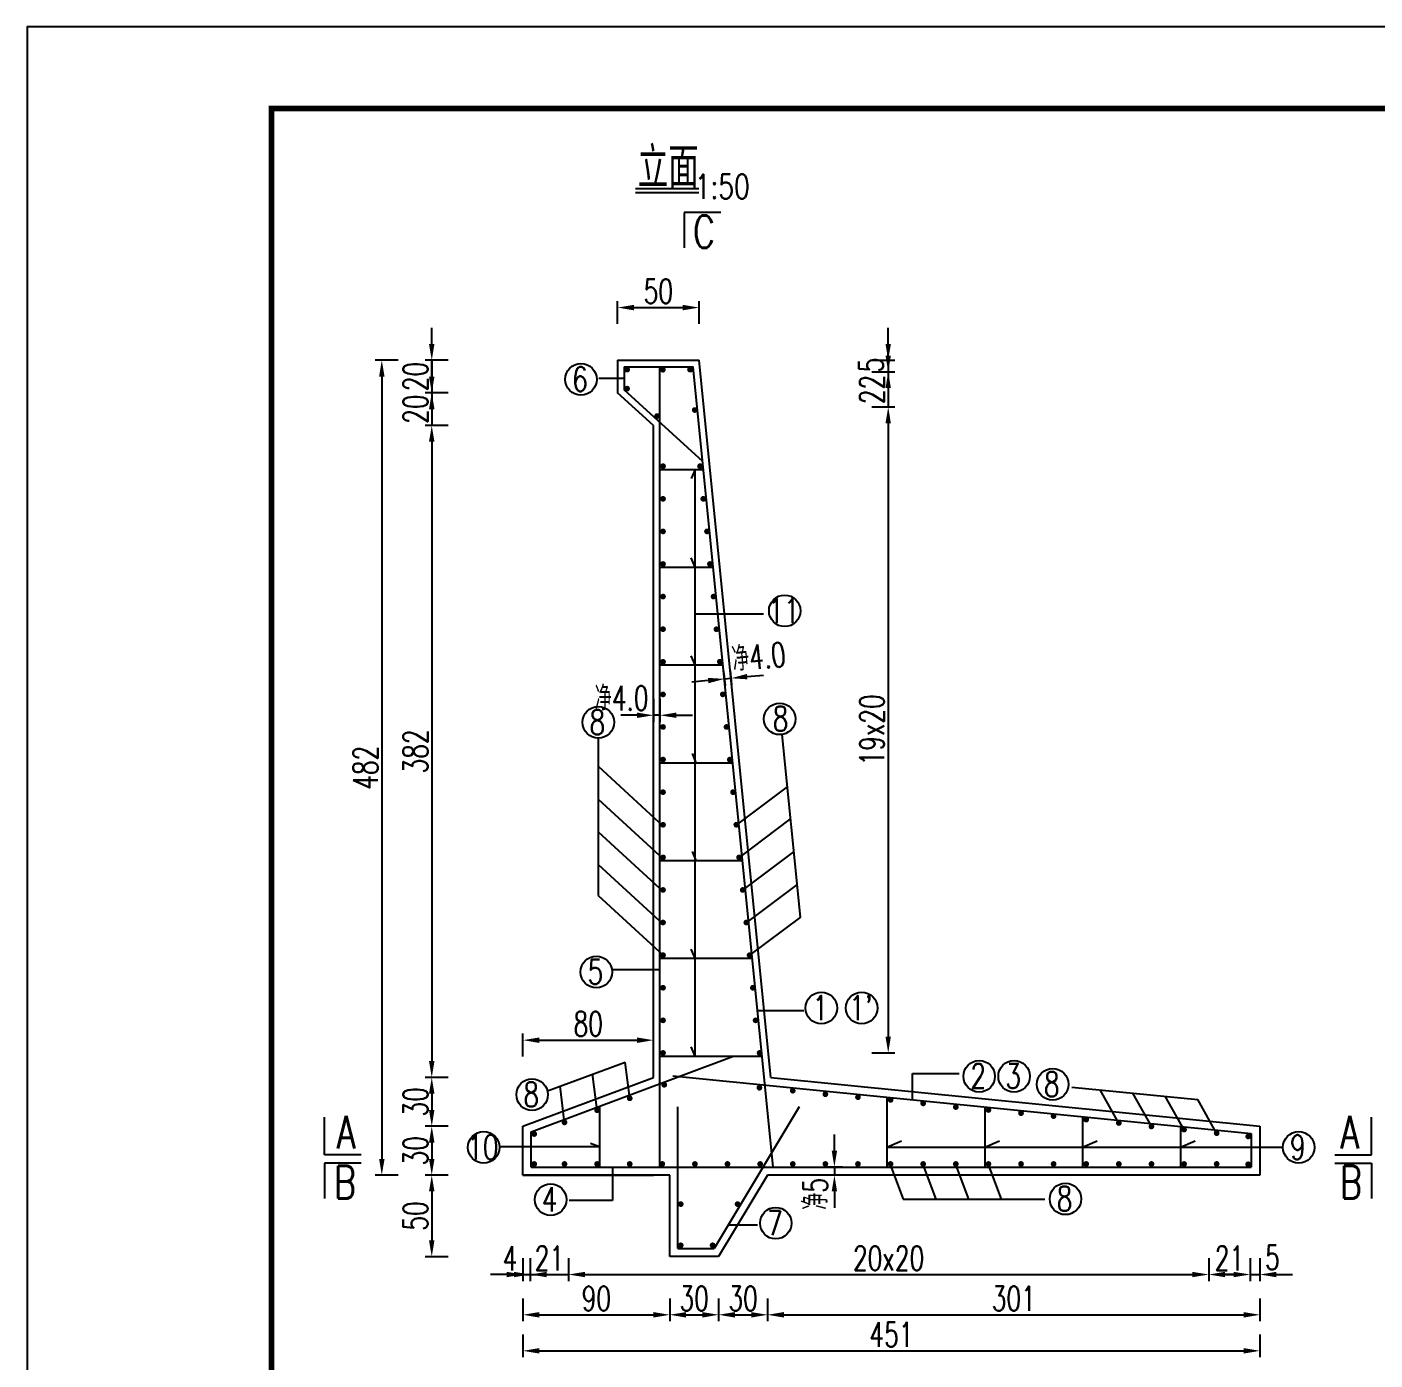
# Model space of a CAD drawing. Header units: millimetres. Extents: x -475 to 1205, y -1212 to 867.
# Drawn here: x 364.8 to 530.2, y -484.7 to -321.1 of the extents above; entities that cross this region are included whole.
import ezdxf
from ezdxf.enums import TextEntityAlignment as Align

# ---------------------------------------------------------------- set-up
doc = ezdxf.new("R2010")
doc.units = ezdxf.units.MM
doc.header["$LTSCALE"] = 0.25
doc.header["$PDMODE"] = 32
doc.header["$PDSIZE"] = 0.5
for name, color, linetype in [('lk', 7, 'Continuous'), ('图框', 7, 'Continuous'), ('文字', 7, 'Continuous'), ('标注', 4, 'Continuous'), ('钢筋', 6, 'Continuous')]:
    doc.layers.add(name, color=color, linetype=linetype)
doc.styles.get("Standard").update_dxf_attribs({"font": 'simplex1.shx', "width": 0.7, "bigfont": 'hztxt.shx'})
doc.styles.add('XGhz', font='simplex1.shx', dxfattribs={"width": 0.8, "bigfont": 'hztxt.shx'})
doc.styles.add('数字', font='simplex1.shx', dxfattribs={"width": 0.8, "bigfont": 'hztxt.shx'})
doc.dimstyles.new('STANDARD-50', dxfattribs={"dimscale": 0, "dimtxt": 3, "dimasz": 2, "dimexe": 0.8, "dimexo": 1, "dimgap": 0.5, "dimtad": 1, "dimdec": 0, "dimlfac": 5, "dimzin": 9, "dimdsep": 46, "dimtxsty": 'Standard', "dimcen": 0.5, "dimclrd": 256, "dimclre": 256, "dimclrt": 7, "dimadec": 0, "dimazin": 2, "dimtfac": 1, "dimtdec": 0, "dimtix": 1, "dimtmove": 2, "dimatfit": 3, "dimfxl": 0, "dimtolj": 1, "dimtzin": 0, "dimlwd": -1, "dimlwe": -1, "dimarcsym": 0})

# ---------------------------------------------------------------- blocks, each defined once
blk = doc.blocks.new('*D531')
at = {"layer": 'Defpoints', "color": 0}
for p in [(441.68, -445.42), (441.68, -449.99), (425.68, -452.1)]:
    blk.add_point(p, dxfattribs=at)
at = {"layer": '标注'}
for p, q in [((425.68, -447.42), (425.68, -444.62)), ((441.68, -447.42), (441.68, -444.62)), ((427.68, -445.42), (439.68, -445.42))]:
    blk.add_line(p, q, dxfattribs=at)
for points in [[(427.68, -445.09), (427.68, -445.76), (425.68, -445.42)], [(439.68, -445.09), (439.68, -445.76), (441.68, -445.42)]]:
    blk.add_solid(points, dxfattribs=at)
at = {"layer": '标注', "color": 7, "insert": (433.68, -443.42), "char_height": 3, "attachment_point": 5}
blk.add_mtext('\\A1;80', dxfattribs=at)
blk = doc.blocks.new('*D532')
at = {"layer": 'Defpoints', "color": 0}
for p in [(425.68, -474.47), (443.68, -474.47), (443.68, -479.12)]:
    blk.add_point(p, dxfattribs=at)
at = {"layer": '标注'}
for p, q in [((425.68, -477.12), (425.68, -479.92)), ((443.68, -477.12), (443.68, -479.92)), ((427.68, -479.12), (441.68, -479.12))]:
    blk.add_line(p, q, dxfattribs=at)
for points in [[(427.68, -478.79), (427.68, -479.46), (425.68, -479.12)], [(441.68, -478.79), (441.68, -479.46), (443.68, -479.12)]]:
    blk.add_solid(points, dxfattribs=at)
at = {"layer": '标注', "color": 7, "insert": (434.68, -477.12), "char_height": 3, "attachment_point": 5}
blk.add_mtext('\\A1;90', dxfattribs=at)
blk = doc.blocks.new('*D533')
at = {"layer": 'Defpoints', "color": 0}
for p in [(425.68, -472.34), (516.08, -471.9), (516.08, -483.54)]:
    blk.add_point(p, dxfattribs=at)
at = {"layer": '标注'}
for p, q in [((425.68, -481.54), (425.68, -484.34)), ((516.08, -481.54), (516.08, -484.34)), ((427.68, -483.54), (514.08, -483.54))]:
    blk.add_line(p, q, dxfattribs=at)
for points in [[(427.68, -483.21), (427.68, -483.88), (425.68, -483.54)], [(514.08, -483.21), (514.08, -483.88), (516.08, -483.54)]]:
    blk.add_solid(points, dxfattribs=at)
at = {"layer": '标注', "color": 7, "insert": (470.88, -481.54), "char_height": 3, "attachment_point": 5}
blk.add_mtext('\\A1;451', dxfattribs=at)
blk = doc.blocks.new('*D534')
at = {"layer": 'Defpoints', "color": 0}
for p in [(418.61, -449.99), (414.49, -455.99), (416.13, -455.99)]:
    blk.add_point(p, dxfattribs=at)
at = {"layer": '标注'}
for p, q in [((416.49, -449.99), (413.69, -449.99)), ((414.49, -451.99), (414.49, -453.99)), ((415.13, -455.99), (413.69, -455.99))]:
    blk.add_line(p, q, dxfattribs=at)
for points in [[(414.15, -451.99), (414.82, -451.99), (414.49, -449.99)], [(414.15, -453.99), (414.82, -453.99), (414.49, -455.99)]]:
    blk.add_solid(points, dxfattribs=at)
at = {"layer": '标注', "color": 7, "insert": (412.49, -452.99), "char_height": 3, "attachment_point": 5, "rotation": 90}
blk.add_mtext('\\A1;30', dxfattribs=at)
blk = doc.blocks.new('*D535')
at = {"layer": 'Defpoints', "color": 0}
for p in [(424.78, -455.99), (414.49, -461.99), (424.78, -461.99)]:
    blk.add_point(p, dxfattribs=at)
at = {"layer": '标注'}
for p, q in [((416.49, -455.99), (413.69, -455.99)), ((414.49, -457.99), (414.49, -459.99)), ((416.49, -461.99), (413.69, -461.99))]:
    blk.add_line(p, q, dxfattribs=at)
for points in [[(414.15, -457.99), (414.82, -457.99), (414.49, -455.99)], [(414.15, -459.99), (414.82, -459.99), (414.49, -461.99)]]:
    blk.add_solid(points, dxfattribs=at)
at = {"layer": '标注', "color": 7, "insert": (412.49, -458.99), "char_height": 3, "attachment_point": 5, "rotation": 90}
blk.add_mtext('\\A1;30', dxfattribs=at)
blk = doc.blocks.new('*D536')
at = {"layer": 'Defpoints', "color": 0}
for p in [(424.23, -361.99), (408.36, -461.99), (422.28, -461.99)]:
    blk.add_point(p, dxfattribs=at)
at = {"layer": '标注'}
for p, q in [((410.36, -361.99), (407.56, -361.99)), ((408.36, -363.99), (408.36, -459.99)), ((410.36, -461.99), (407.56, -461.99))]:
    blk.add_line(p, q, dxfattribs=at)
for points in [[(408.03, -363.99), (408.7, -363.99), (408.36, -361.99)], [(408.03, -459.99), (408.7, -459.99), (408.36, -461.99)]]:
    blk.add_solid(points, dxfattribs=at)
at = {"layer": '标注', "color": 7, "insert": (406.36, -411.99), "char_height": 3, "attachment_point": 5, "rotation": 90}
blk.add_mtext('\\A1;482', dxfattribs=at)
blk = doc.blocks.new('*D540')
at = {"layer": 'Defpoints', "color": 0}
for p in [(419.39, -461.99), (414.49, -471.99), (424.78, -471.99)]:
    blk.add_point(p, dxfattribs=at)
at = {"layer": '标注'}
for p, q in [((416.49, -461.99), (413.69, -461.99)), ((414.49, -463.99), (414.49, -469.99)), ((416.49, -471.99), (413.69, -471.99))]:
    blk.add_line(p, q, dxfattribs=at)
for points in [[(414.15, -463.99), (414.82, -463.99), (414.49, -461.99)], [(414.15, -469.99), (414.82, -469.99), (414.49, -471.99)]]:
    blk.add_solid(points, dxfattribs=at)
at = {"layer": '标注', "color": 7, "insert": (412.49, -466.99), "char_height": 3, "attachment_point": 5, "rotation": 90}
blk.add_mtext('\\A1;50', dxfattribs=at)
blk = doc.blocks.new('*D541')
at = {"layer": 'Defpoints', "color": 0}
for p in [(424.78, -369.99), (414.49, -449.99), (424.78, -449.99)]:
    blk.add_point(p, dxfattribs=at)
at = {"layer": '标注'}
for p, q in [((416.49, -369.99), (413.69, -369.99)), ((414.49, -371.99), (414.49, -447.99)), ((416.49, -449.99), (413.69, -449.99))]:
    blk.add_line(p, q, dxfattribs=at)
for points in [[(414.15, -371.99), (414.82, -371.99), (414.49, -369.99)], [(414.15, -447.99), (414.82, -447.99), (414.49, -449.99)]]:
    blk.add_solid(points, dxfattribs=at)
at = {"layer": '标注', "color": 7, "insert": (412.49, -409.99), "char_height": 3, "attachment_point": 5, "rotation": 90}
blk.add_mtext('\\A1;382', dxfattribs=at)
blk = doc.blocks.new('*D542')
at = {"layer": 'Defpoints', "color": 0}
for p in [(424.23, -365.99), (414.49, -369.99), (422.61, -369.99)]:
    blk.add_point(p, dxfattribs=at)
at = {"layer": '标注'}
for p, q in [((414.49, -363.99), (414.49, -361.99)), ((416.49, -365.99), (413.69, -365.99)), ((414.49, -365.99), (414.49, -369.99)), ((416.49, -369.99), (413.69, -369.99)), ((414.49, -371.99), (414.49, -373.99))]:
    blk.add_line(p, q, dxfattribs=at)
for points in [[(414.15, -363.99), (414.82, -363.99), (414.49, -365.99)], [(414.15, -371.99), (414.82, -371.99), (414.49, -369.99)]]:
    blk.add_solid(points, dxfattribs=at)
at = {"layer": '标注', "color": 7, "insert": (412.49, -367.99), "char_height": 3, "attachment_point": 5, "rotation": 90}
blk.add_mtext('\\A1;20', dxfattribs=at)
blk = doc.blocks.new('*D543')
at = {"layer": 'Defpoints', "color": 0}
for p in [(422.28, -361.99), (414.49, -365.99), (422.28, -365.99)]:
    blk.add_point(p, dxfattribs=at)
at = {"layer": '标注'}
for p, q in [((414.49, -359.99), (414.49, -357.99)), ((416.49, -361.99), (413.69, -361.99)), ((414.49, -361.99), (414.49, -365.99)), ((416.49, -365.99), (413.69, -365.99)), ((414.49, -367.99), (414.49, -369.99))]:
    blk.add_line(p, q, dxfattribs=at)
for points in [[(414.15, -359.99), (414.82, -359.99), (414.49, -361.99)], [(414.15, -367.99), (414.82, -367.99), (414.49, -365.99)]]:
    blk.add_solid(points, dxfattribs=at)
at = {"layer": '标注', "color": 7, "insert": (412.49, -363.99), "char_height": 3, "attachment_point": 5, "rotation": 90}
blk.add_mtext('\\A1;20', dxfattribs=at)
blk = doc.blocks.new('*D511')
at = {"layer": 'Defpoints', "color": 0}
for p in [(516.08, -472.6), (455.68, -473.07), (516.08, -479.12)]:
    blk.add_point(p, dxfattribs=at)
at = {"layer": '标注'}
for p, q in [((455.68, -477.12), (455.68, -479.92)), ((516.08, -477.12), (516.08, -479.92)), ((457.68, -479.12), (514.08, -479.12))]:
    blk.add_line(p, q, dxfattribs=at)
for points in [[(457.68, -478.79), (457.68, -479.46), (455.68, -479.12)], [(514.08, -478.79), (514.08, -479.46), (516.08, -479.12)]]:
    blk.add_solid(points, dxfattribs=at)
at = {"layer": '标注', "color": 7, "insert": (485.88, -477.12), "char_height": 3, "attachment_point": 5}
blk.add_mtext('\\A1;301', dxfattribs=at)
blk = doc.blocks.new('*D512')
at = {"layer": 'Defpoints', "color": 0}
for p in [(465.89, -460.99), (463.88, -461.99), (465.89, -461.99)]:
    blk.add_point(p, dxfattribs=at)
at = {"layer": '文字'}
for p, q in [((463.88, -458.99), (463.88, -456.99)), ((464.89, -460.99), (463.08, -460.99)), ((463.88, -460.99), (463.88, -461.99)), ((464.89, -461.99), (463.08, -461.99)), ((463.88, -463.99), (463.88, -465.99))]:
    blk.add_line(p, q, dxfattribs=at)
for points in [[(463.55, -458.99), (464.21, -458.99), (463.88, -460.99)], [(463.55, -463.99), (464.21, -463.99), (463.88, -461.99)]]:
    blk.add_solid(points, dxfattribs=at)
at = {"layer": '文字', "color": 7, "insert": (461.55, -465.01), "char_height": 3, "attachment_point": 5, "rotation": 90}
blk.add_mtext('\\A1; 净5', dxfattribs=at)
blk = doc.blocks.new('*D513')
at = {"layer": 'Defpoints', "color": 0}
for p in [(443.68, -473.03), (449.68, -473.03), (449.68, -479.12)]:
    blk.add_point(p, dxfattribs=at)
at = {"layer": '标注'}
for p, q in [((443.68, -477.12), (443.68, -479.92)), ((449.68, -477.12), (449.68, -479.92)), ((445.68, -479.12), (447.68, -479.12))]:
    blk.add_line(p, q, dxfattribs=at)
for points in [[(445.68, -478.79), (445.68, -479.46), (443.68, -479.12)], [(447.68, -478.79), (447.68, -479.46), (449.68, -479.12)]]:
    blk.add_solid(points, dxfattribs=at)
at = {"layer": '标注', "color": 7, "insert": (446.68, -477.12), "char_height": 3, "attachment_point": 5}
blk.add_mtext('\\A1;30', dxfattribs=at)
blk = doc.blocks.new('*D514')
at = {"layer": 'Defpoints', "color": 0}
for p in [(449.68, -473.03), (455.68, -473.98), (455.68, -479.12)]:
    blk.add_point(p, dxfattribs=at)
at = {"layer": '标注'}
for p, q in [((449.68, -477.12), (449.68, -479.92)), ((455.68, -477.12), (455.68, -479.92)), ((451.68, -479.12), (453.68, -479.12))]:
    blk.add_line(p, q, dxfattribs=at)
for points in [[(451.68, -478.79), (451.68, -479.46), (449.68, -479.12)], [(453.68, -478.79), (453.68, -479.46), (455.68, -479.12)]]:
    blk.add_solid(points, dxfattribs=at)
at = {"layer": '标注', "color": 7, "insert": (452.68, -477.12), "char_height": 3, "attachment_point": 5}
blk.add_mtext('\\A1;30', dxfattribs=at)
blk = doc.blocks.new('*D517')
at = {"layer": 'Defpoints', "color": 0}
for p in [(468.48, -367.72), (466.02, -446.99), (470.48, -446.99)]:
    blk.add_point(p, dxfattribs=at)
at = {"layer": '标注'}
for p, q in [((469.48, -367.72), (471.28, -367.72)), ((470.48, -369.72), (470.48, -444.99)), ((468.48, -446.99), (471.28, -446.99))]:
    blk.add_line(p, q, dxfattribs=at)
for points in [[(470.15, -369.72), (470.81, -369.72), (470.48, -367.72)], [(470.15, -444.99), (470.81, -444.99), (470.48, -446.99)]]:
    blk.add_solid(points, dxfattribs=at)
at = {"layer": '标注', "color": 7, "insert": (468.48, -407.35), "char_height": 3, "attachment_point": 5, "rotation": 90}
blk.add_mtext('\\A1;19x20', dxfattribs=at)
blk = doc.blocks.new('*D518')
at = {"layer": 'Defpoints', "color": 0}
for p in [(431.27, -470.74), (509.8, -470.74), (509.8, -474.18)]:
    blk.add_point(p, dxfattribs=at)
at = {"layer": '标注'}
for p, q in [((431.27, -472.18), (431.27, -474.98)), ((509.8, -472.18), (509.8, -474.98)), ((433.27, -474.18), (507.8, -474.18))]:
    blk.add_line(p, q, dxfattribs=at)
for points in [[(433.27, -473.85), (433.27, -474.51), (431.27, -474.18)], [(507.8, -473.85), (507.8, -474.51), (509.8, -474.18)]]:
    blk.add_solid(points, dxfattribs=at)
at = {"layer": '标注', "color": 7, "insert": (470.53, -472.18), "char_height": 3, "attachment_point": 5}
blk.add_mtext('\\A1;20x20', dxfattribs=at)
blk = doc.blocks.new('*D519')
at = {"layer": 'Defpoints', "color": 0}
for p in [(509.8, -470.74), (514.87, -470.74), (514.87, -474.18)]:
    blk.add_point(p, dxfattribs=at)
at = {"layer": '标注'}
for p, q in [((509.8, -472.18), (509.8, -474.98)), ((514.87, -472.18), (514.87, -474.98)), ((511.8, -474.18), (512.87, -474.18))]:
    blk.add_line(p, q, dxfattribs=at)
for points in [[(511.8, -473.85), (511.8, -474.51), (509.8, -474.18)], [(512.87, -473.85), (512.87, -474.51), (514.87, -474.18)]]:
    blk.add_solid(points, dxfattribs=at)
at = {"layer": '标注', "color": 7, "insert": (512.34, -472.18), "char_height": 3, "attachment_point": 5}
blk.add_mtext('\\A1;21', dxfattribs=at)
blk = doc.blocks.new('*D520')
at = {"layer": 'Defpoints', "color": 0}
for p in [(514.87, -470.74), (516.08, -470.74), (516.08, -474.18)]:
    blk.add_point(p, dxfattribs=at)
at = {"layer": '标注'}
for p, q in [((514.87, -472.18), (514.87, -474.98)), ((516.08, -472.18), (516.08, -474.98)), ((512.87, -474.18), (510.87, -474.18)), ((514.87, -474.18), (516.08, -474.18)), ((518.08, -474.18), (520.08, -474.18))]:
    blk.add_line(p, q, dxfattribs=at)
for points in [[(512.87, -473.85), (512.87, -474.51), (514.87, -474.18)], [(518.08, -473.85), (518.08, -474.51), (516.08, -474.18)]]:
    blk.add_solid(points, dxfattribs=at)
at = {"layer": '标注', "color": 7, "insert": (517.61, -472.08), "char_height": 3, "attachment_point": 5}
blk.add_mtext('\\A1;5', dxfattribs=at)
blk = doc.blocks.new('*D521')
at = {"layer": 'Defpoints', "color": 0}
for p in [(426.58, -470.74), (431.27, -470.74), (431.27, -474.18)]:
    blk.add_point(p, dxfattribs=at)
at = {"layer": '标注'}
for p, q in [((426.58, -472.18), (426.58, -474.98)), ((431.27, -472.18), (431.27, -474.98)), ((424.58, -474.18), (422.58, -474.18)), ((426.58, -474.18), (431.27, -474.18)), ((433.27, -474.18), (435.27, -474.18))]:
    blk.add_line(p, q, dxfattribs=at)
for points in [[(424.58, -473.85), (424.58, -474.51), (426.58, -474.18)], [(433.27, -473.85), (433.27, -474.51), (431.27, -474.18)]]:
    blk.add_solid(points, dxfattribs=at)
at = {"layer": '标注', "color": 7, "insert": (428.92, -472.18), "char_height": 3, "attachment_point": 5}
blk.add_mtext('\\A1;21', dxfattribs=at)
blk = doc.blocks.new('*D522')
at = {"layer": 'Defpoints', "color": 0}
for p in [(425.68, -470.74), (426.58, -470.74), (426.58, -474.18)]:
    blk.add_point(p, dxfattribs=at)
at = {"layer": '标注'}
for p, q in [((425.68, -472.18), (425.68, -474.98)), ((426.58, -472.18), (426.58, -474.98)), ((423.68, -474.18), (421.68, -474.18)), ((425.68, -474.18), (426.58, -474.18)), ((428.58, -474.18), (430.58, -474.18))]:
    blk.add_line(p, q, dxfattribs=at)
for points in [[(423.68, -473.85), (423.68, -474.51), (425.68, -474.18)], [(428.58, -473.85), (428.58, -474.51), (426.58, -474.18)]]:
    blk.add_solid(points, dxfattribs=at)
at = {"layer": '标注', "color": 7, "insert": (424.09, -472.19), "char_height": 3, "attachment_point": 5}
blk.add_mtext('\\A1;4', dxfattribs=at)
blk = doc.blocks.new('*D504')
at = {"layer": 'Defpoints', "color": 0}
for p in [(447.28, -355.52), (437.29, -360.18), (447.28, -359.08)]:
    blk.add_point(p, dxfattribs=at)
at = {"layer": '标注'}
for p, q in [((437.29, -357.52), (437.29, -354.72)), ((439.29, -355.52), (445.28, -355.52)), ((447.28, -357.52), (447.28, -354.72))]:
    blk.add_line(p, q, dxfattribs=at)
for points in [[(439.29, -355.19), (439.29, -355.86), (437.29, -355.52)], [(445.28, -355.19), (445.28, -355.86), (447.28, -355.52)]]:
    blk.add_solid(points, dxfattribs=at)
at = {"layer": '标注', "color": 7, "insert": (442.29, -353.52), "char_height": 3, "attachment_point": 5}
blk.add_mtext('\\A1;50', dxfattribs=at)
blk = doc.blocks.new('*D505')
at = {"layer": 'Defpoints', "color": 0}
for p in [(463.64, -361.99), (444.85, -363.41), (470.48, -363.41)]:
    blk.add_point(p, dxfattribs=at)
at = {"layer": '标注'}
for p, q in [((470.48, -359.99), (470.48, -357.99)), ((468.48, -361.99), (471.28, -361.99)), ((470.48, -361.99), (470.48, -363.41)), ((468.48, -363.41), (471.28, -363.41)), ((470.48, -365.41), (470.48, -367.41))]:
    blk.add_line(p, q, dxfattribs=at)
for points in [[(470.15, -359.99), (470.81, -359.99), (470.48, -361.99)], [(470.15, -365.41), (470.81, -365.41), (470.48, -363.41)]]:
    blk.add_solid(points, dxfattribs=at)
at = {"layer": '标注', "color": 7, "insert": (468.38, -362.57), "char_height": 3, "attachment_point": 5, "rotation": 90}
blk.add_mtext('\\A1;5', dxfattribs=at)
blk = doc.blocks.new('*D506')
at = {"layer": 'Defpoints', "color": 0}
for p in [(441.68, -399.38), (442.48, -399.38), (441.68, -405.55)]:
    blk.add_point(p, dxfattribs=at)
at = {"layer": '标注'}
for p, q in [((441.68, -403.55), (441.68, -406.35)), ((442.48, -403.55), (442.48, -406.35)), ((439.68, -405.55), (437.68, -405.55)), ((442.48, -405.55), (441.68, -405.55)), ((444.48, -405.55), (446.48, -405.55))]:
    blk.add_line(p, q, dxfattribs=at)
for points in [[(439.68, -405.22), (439.68, -405.88), (441.68, -405.55)], [(444.48, -405.22), (444.48, -405.88), (442.48, -405.55)]]:
    blk.add_solid(points, dxfattribs=at)
at = {"layer": '标注', "color": 7, "insert": (437.78, -403.45), "char_height": 3, "attachment_point": 5}
blk.add_mtext('\\A1;净4.0', dxfattribs=at)
blk = doc.blocks.new('*D507')
at = {"layer": 'Defpoints', "color": 0}
for p in [(450.2, -399.15), (450.99, -399.07), (451.19, -401.01)]:
    blk.add_point(p, dxfattribs=at)
at = {"layer": '标注'}
for p, q in [((450.29, -400.15), (450.47, -401.89)), ((451.09, -400.07), (451.26, -401.81)), ((448.4, -401.29), (446.41, -401.49)), ((450.39, -401.09), (451.19, -401.01)), ((453.18, -400.81), (455.17, -400.61))]:
    blk.add_line(p, q, dxfattribs=at)
for points in [[(448.37, -400.96), (448.43, -401.62), (450.39, -401.09)], [(453.14, -400.48), (453.21, -401.14), (451.19, -401.01)]]:
    blk.add_solid(points, dxfattribs=at)
at = {"layer": '标注', "color": 7, "insert": (454.61, -398.37), "char_height": 3, "attachment_point": 5, "rotation": 5.7106}
blk.add_mtext('\\A1;净4.0', dxfattribs=at)
blk = doc.blocks.new('*D584')
at = {"layer": 'Defpoints', "color": 0}
for p in [(468.48, -363.41), (447.05, -367.72), (470.48, -367.72)]:
    blk.add_point(p, dxfattribs=at)
at = {"layer": '标注'}
for p, q in [((470.48, -361.41), (470.48, -359.41)), ((469.48, -363.41), (471.28, -363.41)), ((470.48, -363.41), (470.48, -367.72)), ((468.48, -367.72), (471.28, -367.72)), ((470.48, -369.72), (470.48, -371.72))]:
    blk.add_line(p, q, dxfattribs=at)
for points in [[(470.15, -361.41), (470.81, -361.41), (470.48, -363.41)], [(470.15, -369.72), (470.81, -369.72), (470.48, -367.72)]]:
    blk.add_solid(points, dxfattribs=at)
at = {"layer": '标注', "color": 7, "insert": (468.48, -365.57), "char_height": 3, "attachment_point": 5, "rotation": 90}
blk.add_mtext('\\A1;22', dxfattribs=at)
blk = doc.blocks.new('123')
at = {"layer": '图框', "color": 2}
blk.add_lwpolyline([(370.03, 635.68), (370.03, 932.68), (-49.97, 932.68), (-49.97, 635.68)], close=True, dxfattribs=at)

msp = doc.modelspace()

# ---------------------------------------------------------------- linework, layer by layer
at = {"const_width": 0.7}
msp.add_lwpolyline([(774.834, -331.085), (394.834, -331.085), (394.834, -608.085), (774.834, -608.085), (774.834, -331.085)], dxfattribs=at)
at = {"layer": 'lk'}
for p, q in [((437.288, -361.988), (447.283, -361.988)), ((437.288, -361.988), (437.288, -365.988)), ((456.083, -449.989), (447.283, -361.988)), ((441.681, -369.988), (437.288, -365.988)), ((441.681, -449.988), (441.681, -369.988)), ((425.681, -455.988), (441.681, -449.988)), ((456.08, -449.988), (516.08, -455.988)), ((425.681, -461.988), (425.681, -455.988)), ((516.08, -455.988), (516.08, -461.988)), ((443.681, -461.988), (425.681, -461.988)), ((425.681, -461.988), (441.681, -461.988)), ((443.681, -471.988), (443.681, -461.988)), ((455.681, -461.988), (449.681, -471.988)), ((516.08, -461.988), (455.681, -461.988)), ((449.681, -471.988), (443.681, -471.988))]:
    msp.add_line(p, q, dxfattribs=at)
at = {"layer": '文字'}
for p, q in [((436.641, -460.988), (436.641, -465.091)), ((436.641, -465.091), (431.354, -465.091))]:
    msp.add_line(p, q, dxfattribs=at)
at = {"layer": '标注'}
for p, q in [((439.498, -341.391), (447.256, -341.391)), ((445.44, -343.862), (445.44, -348.207)), ((449.938, -343.862), (445.44, -343.862)), ((438.088, -364.212), (434.986, -364.212)), ((446.78, -375.378), (446.327, -376.506)), ((446.78, -447.378), (446.78, -375.378)), ((446.78, -387.378), (446.327, -386.25)), ((446.78, -393.104), (455.201, -393.104)), ((446.78, -399.378), (446.327, -398.25)), ((434.915, -408.354), (434.915, -427.652)), ((459.705, -430.31), (457.465, -407.907)), ((446.912, -411.378), (446.459, -410.25)), ((434.915, -411.811), (442.857, -419.147)), ((458.076, -414.313), (451.85, -418.988)), ((434.915, -415.827), (442.857, -423.164)), ((458.41, -418.313), (452.185, -422.988)), ((434.915, -419.844), (442.857, -427.18)), ((446.913, -423.378), (446.46, -422.25)), ((458.861, -422.313), (452.636, -426.988)), ((434.915, -423.86), (442.857, -431.197)), ((459.303, -426.313), (453.077, -430.988)), ((434.915, -427.652), (442.857, -434.988)), ((459.705, -430.31), (453.475, -434.988)), ((446.78, -435.378), (446.327, -434.25)), ((442.481, -436.799), (436.599, -436.799)), ((454.457, -441.773), (460.132, -441.773)), ((446.78, -447.378), (446.327, -446.25)), ((428.679, -451.636), (438.223, -448.11)), ((438.77, -452.557), (438.223, -448.11)), ((434.77, -454.009), (434.223, -449.567)), ((473.454, -449.513), (479.192, -449.513)), ((473.454, -452.731), (473.454, -449.513)), ((430.77, -455.512), (430.223, -451.069)), ((493.024, -451.177), (508.463, -452.721)), ((498.77, -455.62), (496.463, -451.513)), ((502.77, -455.983), (500.49, -451.923)), ((506.77, -456.417), (504.463, -452.31)), ((510.77, -456.828), (508.463, -452.721)), ((401.314, -459.472), (401.314, -454.865)), ((529.768, -459.472), (529.768, -454.865)), ((470.327, -458.55), (472.126, -457.754)), ((482.327, -458.55), (484.126, -457.754)), ((494.327, -458.55), (496.126, -457.754)), ((506.327, -458.55), (508.126, -457.754)), ((405.811, -459.472), (401.314, -459.472)), ((435.079, -458.501), (422.804, -458.501)), ((435.079, -458.501), (433.954, -458.101)), ((470.327, -458.55), (518.875, -458.55)), ((525.271, -459.472), (529.768, -459.472)), ((401.314, -460.502), (401.314, -464.836)), ((405.811, -460.502), (401.314, -460.502)), ((470.771, -460.788), (472.335, -464.941)), ((474.771, -460.788), (476.335, -464.941)), ((478.771, -460.788), (480.335, -464.941)), ((482.769, -460.788), (484.333, -464.941)), ((525.271, -460.502), (529.768, -460.502)), ((529.768, -460.502), (529.768, -464.836)), ((472.335, -464.941), (489.696, -464.941)), ((450.863, -468.074), (454.451, -468.074))]:
    msp.add_line(p, q, dxfattribs=at)
for centre in [(432.784, -364.333), (457.794, -392.736), (434.915, -406.418), (457.159, -405.995), (434.681, -437.065), (462.281, -441.476), (467.233, -441.476), (481.639, -449.852), (485.926, -449.852), (490.662, -450.844), (426.801, -452.104), (420.868, -458.584), (520.84, -458.584), (492.226, -464.898), (429.062, -464.985), (456.691, -467.878)]:
    msp.add_circle(centre, 1.936, dxfattribs=at)
at = {"layer": '钢筋'}
for p, q in [((439.498, -340.891), (447.256, -340.891)), ((438.088, -362.788), (446.559, -362.788)), ((438.088, -362.788), (438.088, -365.635)), ((442.481, -460.988), (442.481, -362.788)), ((456.379, -460.988), (446.559, -362.788)), ((447.721, -374.407), (438.088, -365.635)), ((442.481, -375.378), (447.818, -375.378)), ((442.481, -387.378), (449.018, -387.378)), ((442.481, -399.378), (450.218, -399.378)), ((442.481, -411.378), (451.418, -411.378)), ((442.481, -423.378), (452.618, -423.378)), ((442.481, -435.378), (453.818, -435.378)), ((426.681, -456.681), (451.395, -447.414)), ((442.481, -447.378), (455.018, -447.378)), ((444.041, -449.789), (515.02, -456.887)), ((470.327, -452.418), (470.327, -460.988)), ((435.079, -453.532), (435.079, -460.988)), ((444.681, -470.988), (444.681, -453.588)), ((459.554, -453.588), (449.114, -470.988)), ((482.327, -453.618), (482.327, -460.988)), ((494.327, -454.818), (494.327, -460.988)), ((506.327, -456.018), (506.327, -460.988)), ((426.681, -460.988), (426.681, -456.681)), ((515.02, -456.887), (515.02, -460.988)), ((426.681, -460.988), (515.02, -460.988)), ((444.681, -470.988), (449.114, -470.988))]:
    msp.add_line(p, q, dxfattribs=at)
at = {"layer": '钢筋', "const_width": 0.35}
for points in [[(438.63, -363.137, -1), (438.28, -363.137, -1)], [(443.013, -363.148, -1), (442.663, -363.148, -1)], [(446.343, -363.137, -1), (445.993, -363.137, -1)], [(446.413, -363.137, -1), (446.063, -363.137, -1)], [(438.624, -365.469, -1), (438.274, -365.469, -1)], [(442.306, -368.831, -1), (441.956, -368.831, -1)], [(446.92, -368.094, -1), (446.57, -368.094, -1)], [(443.032, -374.988, -1), (442.682, -374.988, -1)], [(447.57, -374.988, -1), (447.22, -374.988, -1)], [(443.032, -378.988, -1), (442.682, -378.988, -1)], [(447.967, -378.988, -1), (447.617, -378.988, -1)], [(443.032, -382.988, -1), (442.682, -382.988, -1)], [(448.425, -382.988, -1), (448.075, -382.988, -1)], [(443.032, -386.988, -1), (442.682, -386.988, -1)], [(448.785, -386.988, -1), (448.435, -386.988, -1)], [(443.032, -390.988, -1), (442.682, -390.988, -1)], [(449.232, -390.988, -1), (448.882, -390.988, -1)], [(443.032, -394.988, -1), (442.682, -394.988, -1)], [(449.588, -394.988, -1), (449.238, -394.988, -1)], [(443.032, -398.988, -1), (442.682, -398.988, -1)], [(450.001, -398.988, -1), (449.651, -398.988, -1)], [(443.032, -402.988, -1), (442.682, -402.988, -1)], [(450.37, -402.988, -1), (450.02, -402.988, -1)], [(443.032, -406.988, -1), (442.682, -406.988, -1)], [(450.825, -406.988, -1), (450.475, -406.988, -1)], [(443.032, -410.988, -1), (442.682, -410.988, -1)], [(451.226, -410.988, -1), (450.876, -410.988, -1)], [(443.032, -414.988, -1), (442.682, -414.988, -1)], [(451.628, -414.988, -1), (451.278, -414.988, -1)], [(443.032, -418.988, -1), (442.682, -418.988, -1)], [(452.025, -418.988, -1), (451.675, -418.988, -1)], [(443.032, -422.988, -1), (442.682, -422.988, -1)], [(452.36, -422.988, -1), (452.01, -422.988, -1)], [(443.032, -426.988, -1), (442.682, -426.988, -1)], [(452.811, -426.988, -1), (452.461, -426.988, -1)], [(443.032, -430.988, -1), (442.682, -430.988, -1)], [(453.252, -430.988, -1), (452.902, -430.988, -1)], [(443.032, -434.988, -1), (442.682, -434.988, -1)], [(453.65, -434.988, -1), (453.3, -434.988, -1)], [(443.032, -438.988, -1), (442.682, -438.988, -1)], [(454.055, -438.988, -1), (453.705, -438.988, -1)], [(443.032, -442.988, -1), (442.682, -442.988, -1)], [(454.389, -442.988, -1), (454.039, -442.988, -1)], [(443.032, -446.988, -1), (442.682, -446.988, -1)], [(454.879, -446.988, -1), (454.529, -446.988, -1)], [(442.829, -450.898, 1), (443.179, -450.898, 1)], [(454.506, -451.255, 1), (454.856, -451.255, 1)], [(458.595, -451.621, 1), (458.945, -451.621, 1)], [(438.945, -452.557, -1), (438.595, -452.557, -1)], [(462.595, -452.061, 1), (462.945, -452.061, 1)], [(466.595, -452.419, 1), (466.945, -452.419, 1)], [(470.595, -452.746, 1), (470.945, -452.746, 1)], [(474.595, -453.182, 1), (474.945, -453.182, 1)], [(434.945, -454.009, -1), (434.595, -454.009, -1)], [(478.595, -453.63, 1), (478.945, -453.63, 1)], [(482.595, -453.989, 1), (482.945, -453.989, 1)], [(486.595, -454.376, 1), (486.945, -454.376, 1)], [(490.595, -454.739, 1), (490.945, -454.739, 1)], [(430.945, -455.512, -1), (430.595, -455.512, -1)], [(494.595, -455.174, 1), (494.945, -455.174, 1)], [(498.595, -455.584, 1), (498.945, -455.584, 1)], [(502.595, -456.013, 1), (502.945, -456.013, 1)], [(506.595, -456.399, 1), (506.945, -456.399, 1)], [(427.236, -456.939, -1), (426.886, -456.939, -1)], [(510.595, -456.828, 1), (510.945, -456.828, 1)], [(514.465, -457.237, 1), (514.815, -457.237, 1)], [(427.236, -460.613, -1), (426.886, -460.613, -1)], [(430.596, -460.613, 1), (430.946, -460.613, 1)], [(434.596, -460.613, 1), (434.946, -460.613, 1)], [(438.596, -460.613, 1), (438.946, -460.613, 1)], [(442.596, -460.613, 1), (442.946, -460.613, 1)], [(446.596, -460.613, 1), (446.946, -460.613, 1)], [(450.596, -460.613, 1), (450.946, -460.613, 1)], [(454.596, -460.613, 1), (454.946, -460.613, 1)], [(458.596, -460.613, 1), (458.946, -460.613, 1)], [(462.596, -460.613, 1), (462.946, -460.613, 1)], [(466.596, -460.613, 1), (466.946, -460.613, 1)], [(470.596, -460.613, 1), (470.946, -460.613, 1)], [(474.596, -460.613, 1), (474.946, -460.613, 1)], [(478.596, -460.613, 1), (478.946, -460.613, 1)], [(482.596, -460.613, 1), (482.946, -460.613, 1)], [(486.596, -460.613, 1), (486.946, -460.613, 1)], [(490.596, -460.613, 1), (490.946, -460.613, 1)], [(494.596, -460.613, 1), (494.946, -460.613, 1)], [(498.596, -460.613, 1), (498.946, -460.613, 1)], [(502.596, -460.613, 1), (502.946, -460.613, 1)], [(506.596, -460.613, 1), (506.946, -460.613, 1)], [(510.596, -460.613, 1), (510.946, -460.613, 1)], [(514.465, -460.652, 1), (514.815, -460.652, 1)], [(445.204, -465.537, -1), (444.854, -465.537, -1)], [(452.178, -465.537, -1), (451.828, -465.537, -1)], [(445.204, -470.594, -1), (444.854, -470.594, -1)], [(449.118, -470.594, -1), (448.768, -470.594, -1)]]:
    msp.add_lwpolyline(points, format="xyb", close=True, dxfattribs=at)

# ---------------------------------------------------------------- block references
at = {"layer": '标注'}
msp.add_blockref('123', (414.809, -1253.766), dxfattribs=at)

# ---------------------------------------------------------------- texts
at = {"layer": '文字', "width": 0.75}
for s, height, style, p in [('立面', 5, 'XGhz', (443.492, -338.074)), ('1:50', 3, '数字', (450.123, -340.665)), ('C', 4, 'XGhz', (447.874, -346.204)), ('6', 3, '数字', (432.671, -364.306)), ('11', 3, '数字', (457.681, -392.709)), ('8', 3, '数字', (434.802, -406.391)), ('8', 3, '数字', (457.272, -405.969)), ('5', 3, '数字', (434.568, -437.038)), ('1', 3, '数字', (462.167, -441.449)), ("1'", 3, '数字', (467.12, -441.449)), ('2', 3, '数字', (481.525, -449.825)), ('3', 3, '数字', (485.812, -449.825)), ('8', 3, '数字', (490.549, -450.817)), ('8', 3, '数字', (426.687, -452.078)), ('A', 4, 'XGhz', (403.979, -456.723)), ('A', 4, 'XGhz', (527.103, -456.723)), ('10', 3, '数字', (420.755, -458.558)), ('9', 3, '数字', (520.726, -458.558)), ('B', 4, 'XGhz', (403.835, -462.844)), ('B', 4, 'XGhz', (527.247, -462.844)), ('4', 3, '数字', (428.948, -464.959)), ('8', 3, '数字', (492.112, -464.871)), ('7', 3, '数字', (456.578, -467.852))]:
    msp.add_text(s, height=height, dxfattribs=dict(at, style=style)).set_placement(p, align=Align.MIDDLE)

# ---------------------------------------------------------------- dimensions: what is measured, and where the dimension line sits
at = {"layer": '文字'}
dim = msp.add_linear_dim(base=(463.881, -461.988), p1=(465.893, -460.988), p2=(465.893, -461.988), angle=90, text=' 净5', dimstyle='STANDARD-50', override={"dimscale": 1}, dxfattribs=at)
dim.commit()
dim.dimension.update_dxf_attribs({"geometry": '*D512', "text_midpoint": (461.551, -465.014), "dimtype": 160})
at = {"layer": '标注'}
for base, p1, p2, picture, middle in [((447.283, -355.522), (437.288, -360.176), (447.283, -359.081), '*D504', (442.286, -353.522)), ((441.681, -445.422), (425.681, -452.102), (441.681, -449.988), '*D531', (433.681, -443.422)), ((443.681, -479.122), (425.681, -474.467), (443.681, -474.467), '*D532', (434.681, -477.122)), ((449.681, -479.122), (443.681, -473.026), (449.681, -473.026), '*D513', (446.681, -477.122)), ((455.681, -479.122), (449.681, -473.026), (455.681, -473.976), '*D514', (452.681, -477.122))]:
    dim = msp.add_linear_dim(base=base, p1=p1, p2=p2, dimstyle='STANDARD-50', override={"dimscale": 1}, dxfattribs=at)
    dim.commit()
    dim.dimension.update_dxf_attribs({"geometry": picture, "text_midpoint": middle})
for base, p1, p2, picture, middle in [((414.488, -365.988), (422.283, -361.988), (422.283, -365.988), '*D543', (412.488, -363.988)), ((414.488, -369.988), (424.227, -365.988), (422.611, -369.988), '*D542', (412.488, -367.988)), ((414.488, -455.988), (418.611, -449.988), (416.126, -455.988), '*D534', (412.488, -452.988)), ((414.488, -461.988), (424.783, -455.988), (424.783, -461.988), '*D535', (412.488, -458.988)), ((414.488, -471.988), (419.386, -461.988), (424.783, -471.988), '*D540', (412.488, -466.988))]:
    dim = msp.add_linear_dim(base=base, p1=p1, p2=p2, angle=90, dimstyle='STANDARD-50', override={"dimscale": 1}, dxfattribs=at)
    dim.commit()
    dim.dimension.update_dxf_attribs({"geometry": picture, "text_midpoint": middle})
at = {"layer": '标注', "color": 8}
dim = msp.add_linear_dim(base=(470.479, -363.41), p1=(463.637, -361.988), p2=(444.85, -363.41), angle=90, text='5', dimstyle='STANDARD-50', override={"dimscale": 1}, dxfattribs=at)
dim.commit()
dim.dimension.update_dxf_attribs({"geometry": '*D505', "text_midpoint": (468.379, -362.57), "dimtype": 160})
dim = msp.add_linear_dim(base=(470.479, -367.721), p1=(468.479, -363.41), p2=(447.052, -367.721), angle=90, dimstyle='STANDARD-50', override={"dimscale": 1}, dxfattribs=at)
dim.commit()
dim.dimension.update_dxf_attribs({"geometry": '*D584', "text_midpoint": (468.479, -365.565)})
at = {"layer": '标注'}
for base, p1, p2, text, picture, middle in [((408.363, -461.988), (424.227, -361.988), (422.283, -461.988), '482', '*D536', (406.363, -411.988)), ((414.488, -449.988), (424.783, -369.988), (424.783, -449.988), '382', '*D541', (412.488, -409.988))]:
    dim = msp.add_linear_dim(base=base, p1=p1, p2=p2, angle=90, text=text, dimstyle='STANDARD-50', override={"dimscale": 1}, dxfattribs=at)
    dim.commit()
    dim.dimension.update_dxf_attribs({"geometry": picture, "text_midpoint": middle})
at = {"layer": '标注', "color": 8}
dim = msp.add_linear_dim(base=(470.479, -446.988), p1=(468.479, -367.721), p2=(466.019, -446.988), angle=90, text='19x20', dimstyle='STANDARD-50', override={"dimscale": 1}, dxfattribs=at)
dim.commit()
dim.dimension.update_dxf_attribs({"geometry": '*D517', "text_midpoint": (468.479, -407.354)})
at = {"layer": '标注'}
dim = msp.add_linear_dim(base=(451.185, -401.012), p1=(450.195, -399.153), p2=(450.991, -399.073), angle=5.71059, text='净4.0', dimstyle='STANDARD-50', override={"dimscale": 1}, dxfattribs=at)
dim.commit()
dim.dimension.update_dxf_attribs({"geometry": '*D507', "text_midpoint": (454.606, -398.374), "dimtype": 161})
for base, p1, p2, text, picture, middle in [((441.681, -405.55), (442.481, -399.378), (441.681, -399.378), '净4.0', '*D506', (437.777, -403.45)), ((516.08, -474.18), (514.875, -470.737), (516.08, -470.737), '5', '*D520', (517.607, -472.079))]:
    dim = msp.add_linear_dim(base=base, p1=p1, p2=p2, text=text, dimstyle='STANDARD-50', override={"dimscale": 1}, dxfattribs=at)
    dim.commit()
    dim.dimension.update_dxf_attribs({"geometry": picture, "text_midpoint": middle, "dimtype": 160})
dim = msp.add_linear_dim(base=(426.575, -474.18), p1=(425.681, -470.737), p2=(426.575, -470.737), dimstyle='STANDARD-50', override={"dimscale": 1}, dxfattribs=at)
dim.commit()
dim.dimension.update_dxf_attribs({"geometry": '*D522', "text_midpoint": (424.095, -472.189), "dimtype": 160})
for base, p1, p2, text, picture, middle in [((431.269, -474.18), (426.575, -470.737), (431.269, -470.737), '21', '*D521', (428.922, -472.18)), ((509.799, -474.18), (431.269, -470.737), (509.799, -470.737), '20x20', '*D518', (470.534, -472.18)), ((514.875, -474.18), (509.799, -470.737), (514.875, -470.737), '21', '*D519', (512.337, -472.18)), ((516.08, -483.543), (425.681, -472.336), (516.08, -471.896), '451', '*D533', (470.88, -481.543)), ((516.08, -479.122), (455.681, -473.065), (516.08, -472.604), '301', '*D511', (485.88, -477.122))]:
    dim = msp.add_linear_dim(base=base, p1=p1, p2=p2, text=text, dimstyle='STANDARD-50', override={"dimscale": 1}, dxfattribs=at)
    dim.commit()
    dim.dimension.update_dxf_attribs({"geometry": picture, "text_midpoint": middle})

doc.saveas('drawing.dxf')
